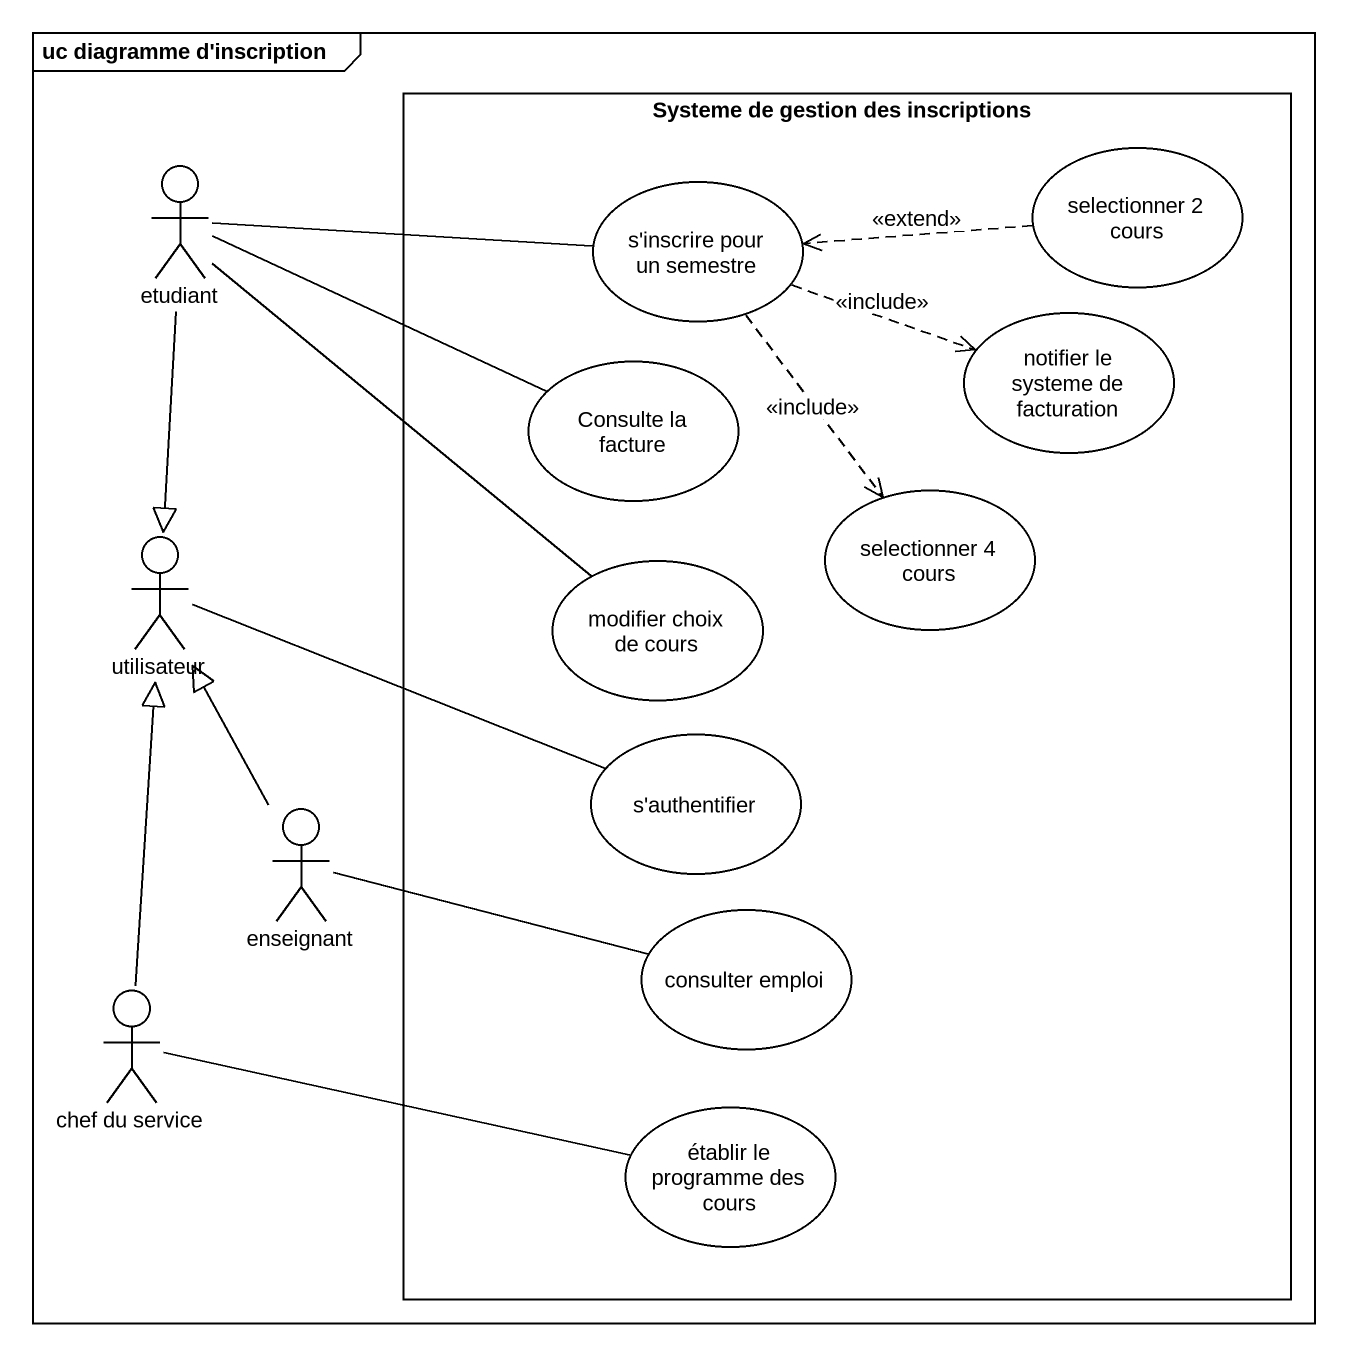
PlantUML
@startuml
mainframe uc diagramme d'inscription
rectangle "Systeme de gestion des inscriptions" as Systeme_de_gestion_des {
  usecase "s'inscrire pour un semestre" as s_inscrire_pour_un_semestre
  usecase "selectionner 2 cours" as selectionner_2_cours
  usecase "Consulte la facture" as Consulte_la_facture
  usecase "notifier le systeme de facturation" as notifier_le_systeme_de
  usecase "selectionner 4 cours" as selectionner_4_cours
  usecase "modifier choix de cours" as modifier_choix_de_cours
  usecase "s'authentifier" as s_authentifier
  usecase "consulter emploi" as consulter_emploi
  usecase "établir le programme des cours" as établir_le_programme_des
}
actor etudiant
actor utilisateur
actor enseignant
actor "chef du service" as chef_du_service
etudiant -right- s_inscrire_pour_un_semestre
etudiant -right- Consulte_la_facture
etudiant --|> utilisateur
etudiant -- modifier_choix_de_cours
s_inscrire_pour_un_semestre .right.> notifier_le_systeme_de : <<include>>
s_inscrire_pour_un_semestre ..> selectionner_4_cours : <<include>>
selectionner_2_cours .left.> s_inscrire_pour_un_semestre : <<extend>>
utilisateur -right- s_authentifier
enseignant -up-|> utilisateur
enseignant -right- consulter_emploi
chef_du_service -up-|> utilisateur
chef_du_service -right- établir_le_programme_des
@enduml
